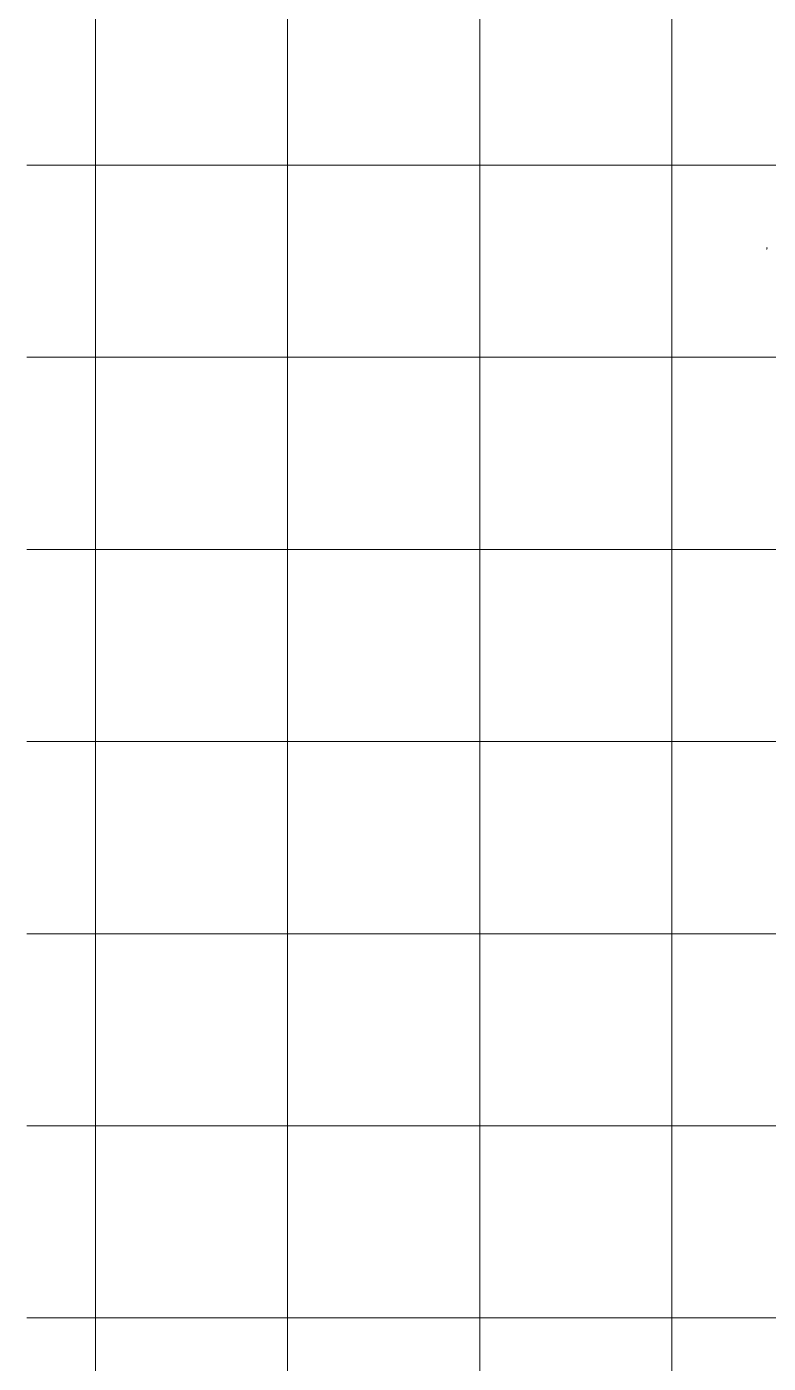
# Model space of a CAD drawing. Header units: centimetres. Extents: x 0 to 642158, y -847 to 649707.
# Drawn here: x 615331 to 615717, y 619464 to 620159 of the extents above; entities that cross this region are included whole.
import ezdxf

# ---------------------------------------------------------------- set-up
doc = ezdxf.new("R2010")
doc.units = ezdxf.units.CM
doc.header["$MEASUREMENT"] = 0
doc.layers.add('MEV_grille', color=254, linetype='Continuous', lineweight=9)
doc.layers.add('WAL_topographie 0.5', color=253, linetype='Continuous', lineweight=20)

# ---------------------------------------------------------------- blocks, each defined once
blk = doc.blocks.new('*U114')
at = {"layer": 'MEV_grille', "transparency": 33554687}
blk.add_lwpolyline([(-1338.46, 0), (1338.46, 0)], dxfattribs=at)
blk = doc.blocks.new('*U115')
at = {"layer": 'MEV_grille', "color": 0, "linetype": 'ByBlock', "lineweight": -2, "transparency": 16777216}
for p in [(0, -2300), (0, -2400), (0, -2500), (0, -2600), (0, -2700), (0, -2800), (0, -2900)]:
    blk.add_blockref('*U114', p, dxfattribs=at)
blk = doc.blocks.new('*U112')
at = {"layer": 'MEV_grille', "transparency": 33554687}
blk.add_lwpolyline([(0, 1825.48), (0, -1825.48)], dxfattribs=at)
blk = doc.blocks.new('*U113')
at = {"layer": 'MEV_grille', "color": 0, "linetype": 'ByBlock', "lineweight": -2, "transparency": 16777216}
for p in [(0, 0), (100, 0), (200, 0), (300, 0)]:
    blk.add_blockref('*U112', p, dxfattribs=at)

msp = doc.modelspace()

# ---------------------------------------------------------------- linework, layer by layer
at = {"layer": 'WAL_topographie 0.5'}
msp.add_lwpolyline([(615716, 620044.36), (615716.25, 620044.36), (615716.41, 620044.25), (615716.29, 620043.75), (615716.25, 620043.72), (615716, 620043.72)], dxfattribs=at)

# ---------------------------------------------------------------- block references
at = {"layer": 'MEV_grille', "transparency": 33554687}
for name, p in [('*U113', (615366.81, 620593.64)), ('*U115', (616669.48, 622387.38))]:
    msp.add_blockref(name, p, dxfattribs=at)

doc.saveas('drawing.dxf')
